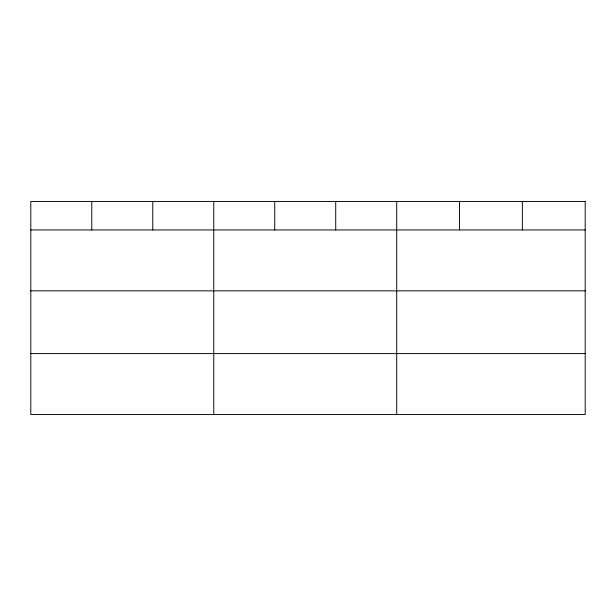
<?xml version="1.0" encoding="UTF-8"?>
<svg xmlns="http://www.w3.org/2000/svg" width="616" height="616" viewBox="0 0 616 616"><rect width="100%" height="100%" fill="white"/><g stroke="black" fill="none" stroke-linecap="round" stroke-linejoin="round"><path stroke-width="0.92" d="M30.8 229.945L585.2 229.945M30.8 290.844L585.2 290.844M30.8 353.592L585.2 353.592M522.368 201.501L522.368 229.945M459.536 201.501L459.536 229.945M396.704 201.501L396.704 414.499M335.72 201.501L335.72 229.945M274.736 201.501L274.736 229.945M213.752 201.501L213.752 414.499M152.768 201.501L152.768 229.945M91.784 201.501L91.784 229.945M585.2 201.501L30.8 201.501L30.8 414.499L585.2 414.499L585.2 201.501"/></g></svg>
